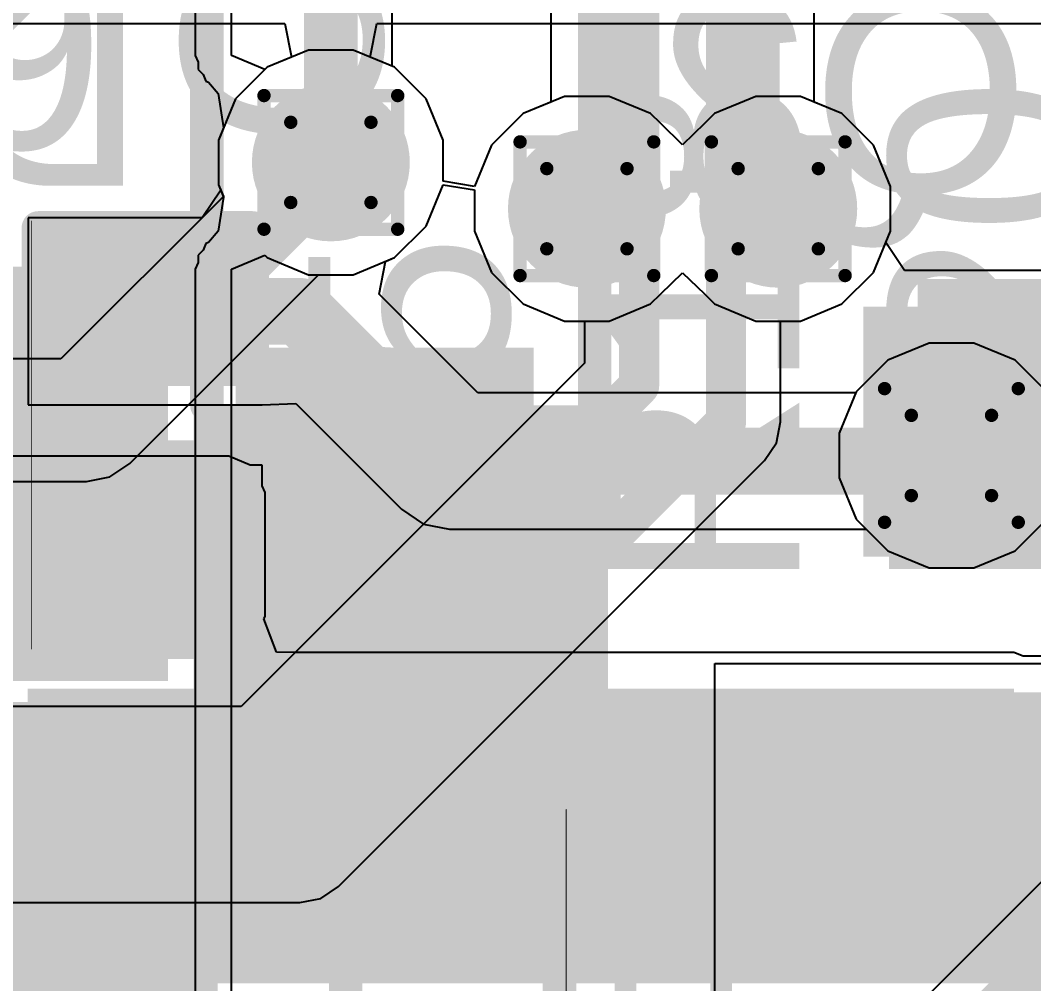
# Model space of a CAD drawing. Header units: inches. Extents: x -6 to 5433, y -4 to 5447.
# Drawn here: x 55.43 to 59.28, y 8.4 to 12.061 of the extents above; entities that cross this region are included whole.
import ezdxf

# ---------------------------------------------------------------- set-up
doc = ezdxf.new("R2010")
doc.units = ezdxf.units.IN
for name, color, linetype in [('Bottom Layer', 5, 'Continuous'), ('Bottom Overlay', 54, 'Continuous'), ('Bottom Paste', 16, 'Continuous'), ('Bottom Solder', 6, 'Continuous'), ('Drill Drawing', 1, 'Continuous'), ('Ground', 16, 'Continuous'), ('Power', 76, 'Continuous'), ('Top Layer', 1, 'Continuous'), ('Top Overlay', 2, 'Continuous'), ('Top Paste', 8, 'Continuous'), ('Top Solder', 216, 'Continuous'), ('Via Holes', 16, 'Continuous')]:
    doc.layers.add(name, color=color, linetype=linetype)
doc.styles.add('Arial', font='', dxfattribs={"height": 0.2})
doc.styles.get('Arial').set_extended_font_data('Arial')

# ---------------------------------------------------------------- blocks, each defined once
blk = doc.blocks.new('SOT_23_6_THIN_49')
at = {"layer": 'Top Layer'}
blk.add_hatch(color=1, dxfattribs=at).paths.add_polyline_path([(0.74, -0.64), (1.86, -0.64), (1.86, -1.26), (0.74, -1.26)])
at = {"layer": 'Top Paste'}
blk.add_hatch(color=8, dxfattribs=at).paths.add_polyline_path([(0.74, -0.64), (1.86, -0.64), (1.86, -1.26), (0.74, -1.26)])
at = {"layer": 'Top Solder'}
blk.add_hatch(color=216, dxfattribs=at).paths.add_polyline_path([(0.6384, -0.5384), (1.9616, -0.5384), (1.9616, -1.3616), (0.6384, -1.3616)])
blk = doc.blocks.new('R___0402_102')
at = {"layer": 'Top Layer'}
for points in [[(-0.6985, -0.3175), (-0.6985, 0.3175), (-0.2413, 0.3175), (-0.2413, -0.3175)], [(0.2413, -0.3175), (0.2413, 0.3175), (0.6985, 0.3175), (0.6985, -0.3175)]]:
    blk.add_hatch(color=1, dxfattribs=at).paths.add_polyline_path(points)
at = {"layer": 'Top Paste'}
for points in [[(-0.6985, -0.3175), (-0.6985, 0.3175), (-0.2413, 0.3175), (-0.2413, -0.3175)], [(0.2413, -0.3175), (0.2413, 0.3175), (0.6985, 0.3175), (0.6985, -0.3175)]]:
    blk.add_hatch(color=8, dxfattribs=at).paths.add_polyline_path(points)
at = {"layer": 'Top Solder'}
for points in [[(-0.7535, -0.3725), (-0.7535, 0.3725), (-0.1863, 0.3725), (-0.1863, -0.3725)], [(0.1863, -0.3725), (0.1863, 0.3725), (0.7535, 0.3725), (0.7535, -0.3725)]]:
    blk.add_hatch(color=216, dxfattribs=at).paths.add_polyline_path(points)
at = {"layer": 'Top Overlay'}
for points in [[(-0.7874, 0.4064, 0.127, 0.127, 0), (-0.7874, -0.4064, 0.127, 0.127, 0)], [(-0.7874, 0.4064, 0.127, 0.127, 0), (0.7874, 0.4064, 0.127, 0.127, 0)], [(0.7874, 0.4064, 0.127, 0.127, 0), (0.7874, -0.4064, 0.127, 0.127, 0)], [(-0.7874, -0.4064, 0.127, 0.127, 0), (0.7874, -0.4064, 0.127, 0.127, 0)], [(-0.8128, -0.4318, 0.00323, 0.00323, 0), (0.8128, -0.4318, 0.00323, 0.00323, 0)]]:
    blk.add_lwpolyline(points, format="xyseb", dxfattribs=at)
for points in [[(-0.8191, 0.4064, 0.0635, 0.0635, 1), (-0.7556, 0.4064, 0.0635, 0.0635, 1)], [(-0.8191, 0.4064, 0.0635, 0.0635, 1), (-0.7556, 0.4064, 0.0635, 0.0635, 1)], [(0.7556, 0.4064, 0.0635, 0.0635, 1), (0.8191, 0.4064, 0.0635, 0.0635, 1)], [(0.7556, 0.4064, 0.0635, 0.0635, 1), (0.8191, 0.4064, 0.0635, 0.0635, 1)], [(-0.8191, -0.4064, 0.0635, 0.0635, 1), (-0.7556, -0.4064, 0.0635, 0.0635, 1)], [(-0.8191, -0.4064, 0.0635, 0.0635, 1), (-0.7556, -0.4064, 0.0635, 0.0635, 1)], [(0.7556, -0.4064, 0.0635, 0.0635, 1), (0.8191, -0.4064, 0.0635, 0.0635, 1)], [(0.7556, -0.4064, 0.0635, 0.0635, 1), (0.8191, -0.4064, 0.0635, 0.0635, 1)], [(-0.8136, -0.4318, 0.00161, 0.00161, 1), (-0.812, -0.4318, 0.00161, 0.00161, 1)], [(0.812, -0.4318, 0.00161, 0.00161, 1), (0.8136, -0.4318, 0.00161, 0.00161, 1)]]:
    blk.add_lwpolyline(points, format="xyseb", close=True, dxfattribs=at)
blk = doc.blocks.new('R___0402_103')
at = {"layer": 'Top Layer'}
for points in [[(-0.6985, -0.3175), (-0.6985, 0.3175), (-0.2413, 0.3175), (-0.2413, -0.3175)], [(0.2413, -0.3175), (0.2413, 0.3175), (0.6985, 0.3175), (0.6985, -0.3175)]]:
    blk.add_hatch(color=1, dxfattribs=at).paths.add_polyline_path(points)
at = {"layer": 'Top Paste'}
for points in [[(-0.6985, -0.3175), (-0.6985, 0.3175), (-0.2413, 0.3175), (-0.2413, -0.3175)], [(0.2413, -0.3175), (0.2413, 0.3175), (0.6985, 0.3175), (0.6985, -0.3175)]]:
    blk.add_hatch(color=8, dxfattribs=at).paths.add_polyline_path(points)
at = {"layer": 'Top Solder'}
for points in [[(-0.7535, -0.3725), (-0.7535, 0.3725), (-0.1863, 0.3725), (-0.1863, -0.3725)], [(0.1863, -0.3725), (0.1863, 0.3725), (0.7535, 0.3725), (0.7535, -0.3725)]]:
    blk.add_hatch(color=216, dxfattribs=at).paths.add_polyline_path(points)
at = {"layer": 'Top Overlay'}
for points in [[(0.7874, 0.4064, 0.127, 0.127, 0), (-0.7874, 0.4064, 0.127, 0.127, 0)], [(-0.7874, -0.4064, 0.127, 0.127, 0), (-0.7874, 0.4064, 0.127, 0.127, 0)], [(0.7874, -0.4064, 0.127, 0.127, 0), (0.7874, 0.4064, 0.127, 0.127, 0)], [(0.7874, -0.4064, 0.127, 0.127, 0), (-0.7874, -0.4064, 0.127, 0.127, 0)], [(0.8128, -0.4318, 0.00323, 0.00323, 0), (-0.8128, -0.4318, 0.00323, 0.00323, 0)]]:
    blk.add_lwpolyline(points, format="xyseb", dxfattribs=at)
for points in [[(-0.8191, 0.4064, 0.0635, 0.0635, 1), (-0.7556, 0.4064, 0.0635, 0.0635, 1)], [(-0.8191, 0.4064, 0.0635, 0.0635, 1), (-0.7556, 0.4064, 0.0635, 0.0635, 1)], [(0.7556, 0.4064, 0.0635, 0.0635, 1), (0.8191, 0.4064, 0.0635, 0.0635, 1)], [(0.7556, 0.4064, 0.0635, 0.0635, 1), (0.8191, 0.4064, 0.0635, 0.0635, 1)], [(-0.8191, -0.4064, 0.0635, 0.0635, 1), (-0.7556, -0.4064, 0.0635, 0.0635, 1)], [(-0.8191, -0.4064, 0.0635, 0.0635, 1), (-0.7556, -0.4064, 0.0635, 0.0635, 1)], [(0.7556, -0.4064, 0.0635, 0.0635, 1), (0.8191, -0.4064, 0.0635, 0.0635, 1)], [(0.7556, -0.4064, 0.0635, 0.0635, 1), (0.8191, -0.4064, 0.0635, 0.0635, 1)], [(-0.8136, -0.4318, 0.00161, 0.00161, 1), (-0.812, -0.4318, 0.00161, 0.00161, 1)], [(0.812, -0.4318, 0.00161, 0.00161, 1), (0.8136, -0.4318, 0.00161, 0.00161, 1)]]:
    blk.add_lwpolyline(points, format="xyseb", close=True, dxfattribs=at)
blk = doc.blocks.new('SOT_23_B_110')
at = {"layer": 'Bottom Layer'}
for points in [[(-1.36, 1.46), (-0.54, 1.46), (-0.54, 0.54), (-1.36, 0.54)], [(0.54, 1.46), (1.36, 1.46), (1.36, 0.54), (0.54, 0.54)], [(-0.41, -0.54), (0.41, -0.54), (0.41, -1.46), (-0.41, -1.46)]]:
    blk.add_hatch(color=5, dxfattribs=at).paths.add_polyline_path(points)
at = {"layer": 'Bottom Paste'}
for points in [[(-1.36, 1.46), (-0.54, 1.46), (-0.54, 0.54), (-1.36, 0.54)], [(0.54, 1.46), (1.36, 1.46), (1.36, 0.54), (0.54, 0.54)], [(-0.41, -0.54), (0.41, -0.54), (0.41, -1.46), (-0.41, -1.46)]]:
    blk.add_hatch(color=16, dxfattribs=at).paths.add_polyline_path(points)
at = {"layer": 'Bottom Solder'}
for points in [[(-1.4616, 1.5616), (-0.4384, 1.5616), (-0.4384, 0.4384), (-1.4616, 0.4384)], [(0.4384, 1.5616), (1.4616, 1.5616), (1.4616, 0.4384), (0.4384, 0.4384)], [(-0.5116, -0.4384), (0.5116, -0.4384), (0.5116, -1.5616), (-0.5116, -1.5616)]]:
    blk.add_hatch(color=6, dxfattribs=at).paths.add_polyline_path(points)
at = {"layer": 'Bottom Overlay'}
for points in [[(-1.6764, 1.2954, 0.127, 0.127, 0), (-1.6764, 1.0414, 0.127, 0.127, 0)], [(-1.6764, 1.2954, 0.127, 0.127, 0), (-1.5494, 1.1684, 0.127, 0.127, 0)], [(-1.5494, 1.1684, 0.127, 0.127, 0), (-1.6764, 1.0414, 0.127, 0.127, 0)], [(-0.3302, 0.7874, 0.127, 0.127, 0), (0.3302, 0.7874, 0.127, 0.127, 0)], [(-1.5494, 0.5842, 0.127, 0.127, 0), (-1.5494, -0.8128, 0.127, 0.127, 0)], [(1.5494, 0.5842, 0.127, 0.127, 0), (1.5494, -0.8128, 0.127, 0.127, 0)], [(-1.5494, -0.8128, 0.127, 0.127, 0), (-0.5588, -0.8128, 0.127, 0.127, 0)], [(0.5588, -0.8128, 0.127, 0.127, 0), (1.5494, -0.8128, 0.127, 0.127, 0)]]:
    blk.add_lwpolyline(points, format="xyseb", dxfattribs=at)
for points in [[(-1.7082, 1.2954, 0.0635, 0.0635, 1), (-1.6446, 1.2954, 0.0635, 0.0635, 1)], [(-1.7082, 1.2954, 0.0635, 0.0635, 1), (-1.6446, 1.2954, 0.0635, 0.0635, 1)], [(-1.5812, 1.1684, 0.0635, 0.0635, 1), (-1.5176, 1.1684, 0.0635, 0.0635, 1)], [(-1.5812, 1.1684, 0.0635, 0.0635, 1), (-1.5176, 1.1684, 0.0635, 0.0635, 1)], [(-1.7082, 1.0414, 0.0635, 0.0635, 1), (-1.6446, 1.0414, 0.0635, 0.0635, 1)], [(-1.7082, 1.0414, 0.0635, 0.0635, 1), (-1.6446, 1.0414, 0.0635, 0.0635, 1)], [(-0.3619, 0.7874, 0.0635, 0.0635, 1), (-0.2984, 0.7874, 0.0635, 0.0635, 1)], [(0.2984, 0.7874, 0.0635, 0.0635, 1), (0.3619, 0.7874, 0.0635, 0.0635, 1)], [(-1.5812, 0.5842, 0.0635, 0.0635, 1), (-1.5176, 0.5842, 0.0635, 0.0635, 1)], [(1.5176, 0.5842, 0.0635, 0.0635, 1), (1.5812, 0.5842, 0.0635, 0.0635, 1)], [(-1.5812, -0.8128, 0.0635, 0.0635, 1), (-1.5176, -0.8128, 0.0635, 0.0635, 1)], [(-1.5812, -0.8128, 0.0635, 0.0635, 1), (-1.5176, -0.8128, 0.0635, 0.0635, 1)], [(-0.5905, -0.8128, 0.0635, 0.0635, 1), (-0.5271, -0.8128, 0.0635, 0.0635, 1)], [(0.5271, -0.8128, 0.0635, 0.0635, 1), (0.5905, -0.8128, 0.0635, 0.0635, 1)], [(1.5176, -0.8128, 0.0635, 0.0635, 1), (1.5812, -0.8128, 0.0635, 0.0635, 1)], [(1.5176, -0.8128, 0.0635, 0.0635, 1), (1.5812, -0.8128, 0.0635, 0.0635, 1)]]:
    blk.add_lwpolyline(points, format="xyseb", close=True, dxfattribs=at)
blk = doc.blocks.new('SOT_23_B_111')
at = {"layer": 'Bottom Layer'}
for points in [[(-1.36, 1.46), (-0.54, 1.46), (-0.54, 0.54), (-1.36, 0.54)], [(0.54, 1.46), (1.36, 1.46), (1.36, 0.54), (0.54, 0.54)], [(-0.41, -0.54), (0.41, -0.54), (0.41, -1.46), (-0.41, -1.46)]]:
    blk.add_hatch(color=5, dxfattribs=at).paths.add_polyline_path(points)
at = {"layer": 'Bottom Paste'}
for points in [[(-1.36, 1.46), (-0.54, 1.46), (-0.54, 0.54), (-1.36, 0.54)], [(0.54, 1.46), (1.36, 1.46), (1.36, 0.54), (0.54, 0.54)], [(-0.41, -0.54), (0.41, -0.54), (0.41, -1.46), (-0.41, -1.46)]]:
    blk.add_hatch(color=16, dxfattribs=at).paths.add_polyline_path(points)
at = {"layer": 'Bottom Solder'}
for points in [[(-1.4616, 1.5616), (-0.4384, 1.5616), (-0.4384, 0.4384), (-1.4616, 0.4384)], [(0.4384, 1.5616), (1.4616, 1.5616), (1.4616, 0.4384), (0.4384, 0.4384)], [(-0.5116, -0.4384), (0.5116, -0.4384), (0.5116, -1.5616), (-0.5116, -1.5616)]]:
    blk.add_hatch(color=6, dxfattribs=at).paths.add_polyline_path(points)
at = {"layer": 'Bottom Overlay'}
for points in [[(-1.5494, 1.1684, 0.127, 0.127, 0), (-1.6764, 1.2954, 0.127, 0.127, 0)], [(-1.6764, 1.0414, 0.127, 0.127, 0), (-1.6764, 1.2954, 0.127, 0.127, 0)], [(-1.6764, 1.0414, 0.127, 0.127, 0), (-1.5494, 1.1684, 0.127, 0.127, 0)], [(0.3302, 0.7874, 0.127, 0.127, 0), (-0.3302, 0.7874, 0.127, 0.127, 0)], [(-1.5494, -0.8128, 0.127, 0.127, 0), (-1.5494, 0.5842, 0.127, 0.127, 0)], [(1.5494, -0.8128, 0.127, 0.127, 0), (1.5494, 0.5842, 0.127, 0.127, 0)], [(-0.5588, -0.8128, 0.127, 0.127, 0), (-1.5494, -0.8128, 0.127, 0.127, 0)], [(1.5494, -0.8128, 0.127, 0.127, 0), (0.5588, -0.8128, 0.127, 0.127, 0)]]:
    blk.add_lwpolyline(points, format="xyseb", dxfattribs=at)
for points in [[(-1.7082, 1.2954, 0.0635, 0.0635, 1), (-1.6446, 1.2954, 0.0635, 0.0635, 1)], [(-1.7082, 1.2954, 0.0635, 0.0635, 1), (-1.6446, 1.2954, 0.0635, 0.0635, 1)], [(-1.5812, 1.1684, 0.0635, 0.0635, 1), (-1.5176, 1.1684, 0.0635, 0.0635, 1)], [(-1.5812, 1.1684, 0.0635, 0.0635, 1), (-1.5176, 1.1684, 0.0635, 0.0635, 1)], [(-1.7082, 1.0414, 0.0635, 0.0635, 1), (-1.6446, 1.0414, 0.0635, 0.0635, 1)], [(-1.7082, 1.0414, 0.0635, 0.0635, 1), (-1.6446, 1.0414, 0.0635, 0.0635, 1)], [(-0.3619, 0.7874, 0.0635, 0.0635, 1), (-0.2984, 0.7874, 0.0635, 0.0635, 1)], [(0.2984, 0.7874, 0.0635, 0.0635, 1), (0.3619, 0.7874, 0.0635, 0.0635, 1)], [(-1.5812, 0.5842, 0.0635, 0.0635, 1), (-1.5176, 0.5842, 0.0635, 0.0635, 1)], [(1.5176, 0.5842, 0.0635, 0.0635, 1), (1.5812, 0.5842, 0.0635, 0.0635, 1)], [(-1.5812, -0.8128, 0.0635, 0.0635, 1), (-1.5176, -0.8128, 0.0635, 0.0635, 1)], [(-1.5812, -0.8128, 0.0635, 0.0635, 1), (-1.5176, -0.8128, 0.0635, 0.0635, 1)], [(-0.5905, -0.8128, 0.0635, 0.0635, 1), (-0.5271, -0.8128, 0.0635, 0.0635, 1)], [(0.5271, -0.8128, 0.0635, 0.0635, 1), (0.5905, -0.8128, 0.0635, 0.0635, 1)], [(1.5176, -0.8128, 0.0635, 0.0635, 1), (1.5812, -0.8128, 0.0635, 0.0635, 1)], [(1.5176, -0.8128, 0.0635, 0.0635, 1), (1.5812, -0.8128, 0.0635, 0.0635, 1)]]:
    blk.add_lwpolyline(points, format="xyseb", close=True, dxfattribs=at)
blk = doc.blocks.new('SOD_323_B_163')
at = {"layer": 'Bottom Layer'}
for points in [[(-0.75, -0.45), (-1.55, -0.45), (-1.55, 0.45), (-0.75, 0.45)], [(1.55, -0.45), (0.75, -0.45), (0.75, 0.45), (1.55, 0.45)]]:
    blk.add_hatch(color=5, dxfattribs=at).paths.add_polyline_path(points)
at = {"layer": 'Bottom Overlay'}
for points in [[(-2.0068, 0.4838), (-0.9146, 0.4838), (-0.9146, 0.7886), (-2.0068, 0.7886)], [(-2.0068, -0.5068), (-1.575, -0.5068), (-1.575, 0.5092), (-2.0068, 0.5092)], [(-2.0068, -0.7862), (-0.9146, -0.7862), (-0.9146, -0.4814), (-2.0068, -0.4814)]]:
    blk.add_hatch(color=54, dxfattribs=at).paths.add_polyline_path(points)
at = {"layer": 'Bottom Paste'}
for points in [[(-0.75, -0.45), (-1.55, -0.45), (-1.55, 0.45), (-0.75, 0.45)], [(1.55, -0.45), (0.75, -0.45), (0.75, 0.45), (1.55, 0.45)]]:
    blk.add_hatch(color=16, dxfattribs=at).paths.add_polyline_path(points)
at = {"layer": 'Bottom Solder'}
for points in [[(-0.695, -0.505), (-1.605, -0.505), (-1.605, 0.505), (-0.695, 0.505)], [(1.605, -0.505), (0.695, -0.505), (0.695, 0.505), (1.605, 0.505)]]:
    blk.add_hatch(color=6, dxfattribs=at).paths.add_polyline_path(points)
at = {"layer": 'Bottom Overlay'}
for points in [[(0.9398, 0.7366, 0.127, 0.127, 0), (-0.9144, 0.7366, 0.127, 0.127, 0)], [(0.9398, 0.7366, 0.127, 0.127, 0), (0.9398, 0.5588, 0.127, 0.127, 0)], [(0.9398, -0.5588, 0.127, 0.127, 0), (0.9398, -0.7366, 0.127, 0.127, 0)], [(0.9398, -0.7366, 0.127, 0.127, 0), (-0.9144, -0.7366, 0.127, 0.127, 0)]]:
    blk.add_lwpolyline(points, format="xyseb", dxfattribs=at)
for points in [[(-0.9461, 0.7366, 0.0635, 0.0635, 1), (-0.8827, 0.7366, 0.0635, 0.0635, 1)], [(0.908, 0.7366, 0.0635, 0.0635, 1), (0.9715, 0.7366, 0.0635, 0.0635, 1)], [(0.908, 0.7366, 0.0635, 0.0635, 1), (0.9715, 0.7366, 0.0635, 0.0635, 1)], [(0.908, 0.5588, 0.0635, 0.0635, 1), (0.9715, 0.5588, 0.0635, 0.0635, 1)], [(0.908, -0.5588, 0.0635, 0.0635, 1), (0.9715, -0.5588, 0.0635, 0.0635, 1)], [(-0.9461, -0.7366, 0.0635, 0.0635, 1), (-0.8827, -0.7366, 0.0635, 0.0635, 1)], [(0.908, -0.7366, 0.0635, 0.0635, 1), (0.9715, -0.7366, 0.0635, 0.0635, 1)], [(0.908, -0.7366, 0.0635, 0.0635, 1), (0.9715, -0.7366, 0.0635, 0.0635, 1)]]:
    blk.add_lwpolyline(points, format="xyseb", close=True, dxfattribs=at)
blk = doc.blocks.new('SOD_323_B_165')
at = {"layer": 'Bottom Layer'}
for points in [[(-0.75, -0.45), (-1.55, -0.45), (-1.55, 0.45), (-0.75, 0.45)], [(1.55, -0.45), (0.75, -0.45), (0.75, 0.45), (1.55, 0.45)]]:
    blk.add_hatch(color=5, dxfattribs=at).paths.add_polyline_path(points)
at = {"layer": 'Bottom Overlay'}
for points in [[(-2.0064, 0.4826), (-0.9142, 0.4826), (-0.9142, 0.7874), (-2.0064, 0.7874)], [(-2.0064, -0.508), (-1.5746, -0.508), (-1.5746, 0.508), (-2.0064, 0.508)], [(-2.0064, -0.7874), (-0.9142, -0.7874), (-0.9142, -0.4826), (-2.0064, -0.4826)]]:
    blk.add_hatch(color=54, dxfattribs=at).paths.add_polyline_path(points)
at = {"layer": 'Bottom Paste'}
for points in [[(-0.75, -0.45), (-1.55, -0.45), (-1.55, 0.45), (-0.75, 0.45)], [(1.55, -0.45), (0.75, -0.45), (0.75, 0.45), (1.55, 0.45)]]:
    blk.add_hatch(color=16, dxfattribs=at).paths.add_polyline_path(points)
at = {"layer": 'Bottom Solder'}
for points in [[(-0.695, -0.505), (-1.605, -0.505), (-1.605, 0.505), (-0.695, 0.505)], [(1.605, -0.505), (0.695, -0.505), (0.695, 0.505), (1.605, 0.505)]]:
    blk.add_hatch(color=6, dxfattribs=at).paths.add_polyline_path(points)
at = {"layer": 'Bottom Overlay'}
for points in [[(-0.9144, 0.7366, 0.127, 0.127, 0), (0.9398, 0.7366, 0.127, 0.127, 0)], [(0.9398, 0.7366, 0.127, 0.127, 0), (0.9398, 0.5588, 0.127, 0.127, 0)], [(0.9398, -0.5588, 0.127, 0.127, 0), (0.9398, -0.7366, 0.127, 0.127, 0)], [(-0.9144, -0.7366, 0.127, 0.127, 0), (0.9398, -0.7366, 0.127, 0.127, 0)]]:
    blk.add_lwpolyline(points, format="xyseb", dxfattribs=at)
for points in [[(-0.9461, 0.7366, 0.0635, 0.0635, 1), (-0.8827, 0.7366, 0.0635, 0.0635, 1)], [(0.908, 0.7366, 0.0635, 0.0635, 1), (0.9715, 0.7366, 0.0635, 0.0635, 1)], [(0.908, 0.7366, 0.0635, 0.0635, 1), (0.9715, 0.7366, 0.0635, 0.0635, 1)], [(0.908, 0.5588, 0.0635, 0.0635, 1), (0.9715, 0.5588, 0.0635, 0.0635, 1)], [(0.908, -0.5588, 0.0635, 0.0635, 1), (0.9715, -0.5588, 0.0635, 0.0635, 1)], [(-0.9461, -0.7366, 0.0635, 0.0635, 1), (-0.8827, -0.7366, 0.0635, 0.0635, 1)], [(0.908, -0.7366, 0.0635, 0.0635, 1), (0.9715, -0.7366, 0.0635, 0.0635, 1)], [(0.908, -0.7366, 0.0635, 0.0635, 1), (0.9715, -0.7366, 0.0635, 0.0635, 1)]]:
    blk.add_lwpolyline(points, format="xyseb", close=True, dxfattribs=at)

msp = doc.modelspace()

# ---------------------------------------------------------------- hatches: boundary and pattern name
at = {"layer": 'Bottom Layer'}
h = msp.add_hatch(color=5, dxfattribs=at)
edge = h.paths.add_edge_path()
edge.add_arc((56.6097, 11.5206), 0.3, 0, 360)
h = msp.add_hatch(color=5, dxfattribs=at)
edge = h.paths.add_edge_path()
edge.add_arc((57.5826, 11.3446), 0.3, 0, 360)
h = msp.add_hatch(color=5, dxfattribs=at)
edge = h.paths.add_edge_path()
edge.add_arc((58.3096, 11.3446), 0.3, 0, 360)
msp.add_hatch(color=5, dxfattribs=at).paths.add_polyline_path([(58.6334, 10.0228), (60.1176, 10.0228), (60.1176, 10.9728), (58.6334, 10.9728)])
h = msp.add_hatch(color=5, dxfattribs=at)
edge = h.paths.add_edge_path()
edge.add_arc((58.9675, 10.407), 0.3, 0, 360)
at = {"layer": 'Ground'}
h = msp.add_hatch(color=16, dxfattribs=at)
edge = h.paths.add_edge_path()
edge.add_arc((56.6097, 11.5206), 0.3, 0, 360)
h = msp.add_hatch(color=16, dxfattribs=at)
edge = h.paths.add_edge_path()
edge.add_arc((57.5826, 11.3446), 0.3, 0, 360)
h = msp.add_hatch(color=16, dxfattribs=at)
edge = h.paths.add_edge_path()
edge.add_arc((58.3096, 11.3446), 0.3, 0, 360)
h = msp.add_hatch(color=16, dxfattribs=at)
edge = h.paths.add_edge_path()
edge.add_arc((58.9675, 10.407), 0.3, 0, 360)
at = {"layer": 'Power'}
h = msp.add_hatch(color=76, dxfattribs=at)
edge = h.paths.add_edge_path()
edge.add_arc((56.6097, 11.5206), 0.3, 0, 360)
h = msp.add_hatch(color=76, dxfattribs=at)
edge = h.paths.add_edge_path()
edge.add_arc((57.5826, 11.3446), 0.3, 0, 360)
h = msp.add_hatch(color=76, dxfattribs=at)
edge = h.paths.add_edge_path()
edge.add_arc((58.3096, 11.3446), 0.3, 0, 360)
h = msp.add_hatch(color=76, dxfattribs=at)
edge = h.paths.add_edge_path()
edge.add_arc((58.9675, 10.407), 0.3, 0, 360)
at = {"layer": 'Top Layer'}
h = msp.add_hatch(color=1, dxfattribs=at)
edge = h.paths.add_edge_path()
edge.add_arc((56.6097, 11.5206), 0.3, 0, 360)
h = msp.add_hatch(color=1, dxfattribs=at)
edge = h.paths.add_edge_path()
edge.add_arc((57.5826, 11.3446), 0.3, 0, 360)
h = msp.add_hatch(color=1, dxfattribs=at)
edge = h.paths.add_edge_path()
edge.add_arc((58.3096, 11.3446), 0.3, 0, 360)
h = msp.add_hatch(color=1, dxfattribs=at)
edge = h.paths.add_edge_path()
edge.add_arc((58.9675, 10.407), 0.3, 0, 360)
for points in [[(54.6371, 10.2662), (54.6371, 9.7954), (56.2221, 9.7954), (56.2221, 10.2662)], [(59.2049, 9.5213), (55.4576, 9.5213), (55.4576, 8.4013), (59.2049, 8.4013)], [(60.3716, 9.5066), (58.0748, 9.5066), (58.0748, 8.4013), (60.3716, 8.4013)]]:
    msp.add_hatch(color=1, dxfattribs=at).paths.add_polyline_path(points)
at = {"layer": 'Via Holes'}
h = msp.add_hatch(color=7, dxfattribs=at)
edge = h.paths.add_edge_path()
edge.add_arc((56.6097, 11.5206), 0.15, 0, 360)
h = msp.add_hatch(color=7, dxfattribs=at)
edge = h.paths.add_edge_path()
edge.add_arc((57.5826, 11.3446), 0.15, 0, 360)
h = msp.add_hatch(color=7, dxfattribs=at)
edge = h.paths.add_edge_path()
edge.add_arc((58.3096, 11.3446), 0.15, 0, 360)
h = msp.add_hatch(color=7, dxfattribs=at)
edge = h.paths.add_edge_path()
edge.add_arc((58.9675, 10.407), 0.15, 0, 360)

# ---------------------------------------------------------------- linework, layer by layer
at = {"layer": 'Bottom Layer'}
for p, q in [((56.8428, 11.8862), (56.8428, 12.1351)), ((56.8516, 11.8826), (56.8428, 11.8862)), ((56.9717, 11.7625), (56.8516, 11.8826)), ((57.0367, 11.6055), (56.9717, 11.7625)), ((57.4977, 11.7716), (57.3407, 11.7066)), ((57.6675, 11.7716), (57.4977, 11.7716)), ((57.8245, 11.7066), (57.6675, 11.7716)), ((58.2247, 11.7716), (58.0677, 11.7066)), ((58.3945, 11.7716), (58.2247, 11.7716)), ((58.5515, 11.7066), (58.3945, 11.7716)), ((57.3407, 11.7066), (57.2206, 11.5864)), ((57.8631, 11.6679), (57.8245, 11.7066)), ((58.0677, 11.7066), (58.0291, 11.6679)), ((58.6716, 11.5864), (58.5515, 11.7066)), ((57.9461, 11.5879), (57.8631, 11.6679)), ((58.0291, 11.6679), (57.9461, 11.5879)), ((57.0367, 11.449), (57.0367, 11.6055)), ((57.2206, 11.5864), (57.1556, 11.4295)), ((58.7366, 11.4295), (58.6716, 11.5864)), ((57.1556, 11.4295), (57.0367, 11.449)), ((58.7366, 11.2596), (58.7366, 11.4295)), ((58.7185, 11.2159), (58.7366, 11.2596)), ((58.789, 11.1103), (58.7185, 11.2159)), ((60.1176, 11.1103), (58.789, 11.1103)), ((58.0688, 6.1499), (58.0688, 9.6164)), ((58.0688, 9.6164), (60.4012, 9.6164))]:
    msp.add_line(p, q, dxfattribs=at)
for points in [[(56.6097, 11.5206, 0.2032, 0.2032, 0), (56.6097, 12.3796, 0.2032, 0.2032, 0)], [(53.5738, 10.338, 0.2032, 0.2032, 0), (55.5266, 12.2908, 0.2032, 0.2032, 0)], [(56.8681, 10.338, 0.254, 0.254, 0), (56.9156, 10.3855, 0.254, 0.254, 0)], [(55.1345, 10.338, 0.254, 0.254, 0), (56.8681, 10.338, 0.254, 0.254, 0)]]:
    msp.add_lwpolyline(points, format="xyseb", dxfattribs=at)
for points in [[(56.5589, 11.5206, 0.1016, 0.1016, 1), (56.6605, 11.5206, 0.1016, 0.1016, 1)], [(56.8521, 10.3855, 0.127, 0.127, 1), (56.9791, 10.3855, 0.127, 0.127, 1)], [(56.8046, 10.338, 0.127, 0.127, 1), (56.9316, 10.338, 0.127, 0.127, 1)], [(56.8046, 10.338, 0.127, 0.127, 1), (56.9316, 10.338, 0.127, 0.127, 1)]]:
    msp.add_lwpolyline(points, format="xyseb", close=True, dxfattribs=at)
at = {"layer": 'Drill Drawing'}
for points in [[(56.3557, 11.7746, 0.0508, 0.0508, 0), (56.8637, 11.7746, 0.0508, 0.0508, 0)], [(56.3557, 11.2666, 0.0508, 0.0508, 0), (56.3557, 11.7746, 0.0508, 0.0508, 0)], [(56.8637, 11.2666, 0.0508, 0.0508, 0), (56.8637, 11.7746, 0.0508, 0.0508, 0)], [(56.4573, 11.673, 0.0508, 0.0508, 0), (56.7621, 11.673, 0.0508, 0.0508, 0)], [(56.4573, 11.3682, 0.0508, 0.0508, 0), (56.4573, 11.673, 0.0508, 0.0508, 0)], [(56.7621, 11.3682, 0.0508, 0.0508, 0), (56.7621, 11.673, 0.0508, 0.0508, 0)], [(57.3286, 11.5986, 0.0508, 0.0508, 0), (57.8366, 11.5986, 0.0508, 0.0508, 0)], [(57.3286, 11.0906, 0.0508, 0.0508, 0), (57.3286, 11.5986, 0.0508, 0.0508, 0)], [(57.8366, 11.0906, 0.0508, 0.0508, 0), (57.8366, 11.5986, 0.0508, 0.0508, 0)], [(58.0556, 11.5986, 0.0508, 0.0508, 0), (58.5636, 11.5986, 0.0508, 0.0508, 0)], [(58.0556, 11.0906, 0.0508, 0.0508, 0), (58.0556, 11.5986, 0.0508, 0.0508, 0)], [(58.5636, 11.0906, 0.0508, 0.0508, 0), (58.5636, 11.5986, 0.0508, 0.0508, 0)], [(57.4302, 11.497, 0.0508, 0.0508, 0), (57.735, 11.497, 0.0508, 0.0508, 0)], [(57.4302, 11.1922, 0.0508, 0.0508, 0), (57.4302, 11.497, 0.0508, 0.0508, 0)], [(57.735, 11.1922, 0.0508, 0.0508, 0), (57.735, 11.497, 0.0508, 0.0508, 0)], [(58.1572, 11.497, 0.0508, 0.0508, 0), (58.462, 11.497, 0.0508, 0.0508, 0)], [(58.1572, 11.1922, 0.0508, 0.0508, 0), (58.1572, 11.497, 0.0508, 0.0508, 0)], [(58.462, 11.1922, 0.0508, 0.0508, 0), (58.462, 11.497, 0.0508, 0.0508, 0)], [(56.4573, 11.3682, 0.0508, 0.0508, 0), (56.7621, 11.3682, 0.0508, 0.0508, 0)], [(56.3557, 11.2666, 0.0508, 0.0508, 0), (56.8637, 11.2666, 0.0508, 0.0508, 0)], [(57.4302, 11.1922, 0.0508, 0.0508, 0), (57.735, 11.1922, 0.0508, 0.0508, 0)], [(58.1572, 11.1922, 0.0508, 0.0508, 0), (58.462, 11.1922, 0.0508, 0.0508, 0)], [(57.3286, 11.0906, 0.0508, 0.0508, 0), (57.8366, 11.0906, 0.0508, 0.0508, 0)], [(58.0556, 11.0906, 0.0508, 0.0508, 0), (58.5636, 11.0906, 0.0508, 0.0508, 0)], [(58.7135, 10.661, 0.0508, 0.0508, 0), (59.2215, 10.661, 0.0508, 0.0508, 0)], [(58.7135, 10.153, 0.0508, 0.0508, 0), (58.7135, 10.661, 0.0508, 0.0508, 0)], [(59.2215, 10.153, 0.0508, 0.0508, 0), (59.2215, 10.661, 0.0508, 0.0508, 0)], [(58.8151, 10.5594, 0.0508, 0.0508, 0), (59.1199, 10.5594, 0.0508, 0.0508, 0)], [(58.8151, 10.2546, 0.0508, 0.0508, 0), (58.8151, 10.5594, 0.0508, 0.0508, 0)], [(59.1199, 10.2546, 0.0508, 0.0508, 0), (59.1199, 10.5594, 0.0508, 0.0508, 0)], [(58.8151, 10.2546, 0.0508, 0.0508, 0), (59.1199, 10.2546, 0.0508, 0.0508, 0)], [(58.7135, 10.153, 0.0508, 0.0508, 0), (59.2215, 10.153, 0.0508, 0.0508, 0)]]:
    msp.add_lwpolyline(points, format="xyseb", dxfattribs=at)
for points in [[(56.343, 11.7746, 0.0254, 0.0254, 1), (56.3684, 11.7746, 0.0254, 0.0254, 1)], [(56.343, 11.7746, 0.0254, 0.0254, 1), (56.3684, 11.7746, 0.0254, 0.0254, 1)], [(56.851, 11.7746, 0.0254, 0.0254, 1), (56.8764, 11.7746, 0.0254, 0.0254, 1)], [(56.851, 11.7746, 0.0254, 0.0254, 1), (56.8764, 11.7746, 0.0254, 0.0254, 1)], [(56.4446, 11.673, 0.0254, 0.0254, 1), (56.47, 11.673, 0.0254, 0.0254, 1)], [(56.4446, 11.673, 0.0254, 0.0254, 1), (56.47, 11.673, 0.0254, 0.0254, 1)], [(56.7494, 11.673, 0.0254, 0.0254, 1), (56.7748, 11.673, 0.0254, 0.0254, 1)], [(56.7494, 11.673, 0.0254, 0.0254, 1), (56.7748, 11.673, 0.0254, 0.0254, 1)], [(57.3159, 11.5986, 0.0254, 0.0254, 1), (57.3413, 11.5986, 0.0254, 0.0254, 1)], [(57.3159, 11.5986, 0.0254, 0.0254, 1), (57.3413, 11.5986, 0.0254, 0.0254, 1)], [(57.8239, 11.5986, 0.0254, 0.0254, 1), (57.8493, 11.5986, 0.0254, 0.0254, 1)], [(57.8239, 11.5986, 0.0254, 0.0254, 1), (57.8493, 11.5986, 0.0254, 0.0254, 1)], [(58.0429, 11.5986, 0.0254, 0.0254, 1), (58.0683, 11.5986, 0.0254, 0.0254, 1)], [(58.0429, 11.5986, 0.0254, 0.0254, 1), (58.0683, 11.5986, 0.0254, 0.0254, 1)], [(58.5509, 11.5986, 0.0254, 0.0254, 1), (58.5763, 11.5986, 0.0254, 0.0254, 1)], [(58.5509, 11.5986, 0.0254, 0.0254, 1), (58.5763, 11.5986, 0.0254, 0.0254, 1)], [(57.4175, 11.497, 0.0254, 0.0254, 1), (57.4429, 11.497, 0.0254, 0.0254, 1)], [(57.4175, 11.497, 0.0254, 0.0254, 1), (57.4429, 11.497, 0.0254, 0.0254, 1)], [(57.7223, 11.497, 0.0254, 0.0254, 1), (57.7477, 11.497, 0.0254, 0.0254, 1)], [(57.7223, 11.497, 0.0254, 0.0254, 1), (57.7477, 11.497, 0.0254, 0.0254, 1)], [(58.1445, 11.497, 0.0254, 0.0254, 1), (58.1699, 11.497, 0.0254, 0.0254, 1)], [(58.1445, 11.497, 0.0254, 0.0254, 1), (58.1699, 11.497, 0.0254, 0.0254, 1)], [(58.4493, 11.497, 0.0254, 0.0254, 1), (58.4747, 11.497, 0.0254, 0.0254, 1)], [(58.4493, 11.497, 0.0254, 0.0254, 1), (58.4747, 11.497, 0.0254, 0.0254, 1)], [(56.4446, 11.3682, 0.0254, 0.0254, 1), (56.47, 11.3682, 0.0254, 0.0254, 1)], [(56.4446, 11.3682, 0.0254, 0.0254, 1), (56.47, 11.3682, 0.0254, 0.0254, 1)], [(56.7494, 11.3682, 0.0254, 0.0254, 1), (56.7748, 11.3682, 0.0254, 0.0254, 1)], [(56.7494, 11.3682, 0.0254, 0.0254, 1), (56.7748, 11.3682, 0.0254, 0.0254, 1)], [(56.343, 11.2666, 0.0254, 0.0254, 1), (56.3684, 11.2666, 0.0254, 0.0254, 1)], [(56.343, 11.2666, 0.0254, 0.0254, 1), (56.3684, 11.2666, 0.0254, 0.0254, 1)], [(56.851, 11.2666, 0.0254, 0.0254, 1), (56.8764, 11.2666, 0.0254, 0.0254, 1)], [(56.851, 11.2666, 0.0254, 0.0254, 1), (56.8764, 11.2666, 0.0254, 0.0254, 1)], [(57.4175, 11.1922, 0.0254, 0.0254, 1), (57.4429, 11.1922, 0.0254, 0.0254, 1)], [(57.4175, 11.1922, 0.0254, 0.0254, 1), (57.4429, 11.1922, 0.0254, 0.0254, 1)], [(57.7223, 11.1922, 0.0254, 0.0254, 1), (57.7477, 11.1922, 0.0254, 0.0254, 1)], [(57.7223, 11.1922, 0.0254, 0.0254, 1), (57.7477, 11.1922, 0.0254, 0.0254, 1)], [(58.1445, 11.1922, 0.0254, 0.0254, 1), (58.1699, 11.1922, 0.0254, 0.0254, 1)], [(58.1445, 11.1922, 0.0254, 0.0254, 1), (58.1699, 11.1922, 0.0254, 0.0254, 1)], [(58.4493, 11.1922, 0.0254, 0.0254, 1), (58.4747, 11.1922, 0.0254, 0.0254, 1)], [(58.4493, 11.1922, 0.0254, 0.0254, 1), (58.4747, 11.1922, 0.0254, 0.0254, 1)], [(57.3159, 11.0906, 0.0254, 0.0254, 1), (57.3413, 11.0906, 0.0254, 0.0254, 1)], [(57.3159, 11.0906, 0.0254, 0.0254, 1), (57.3413, 11.0906, 0.0254, 0.0254, 1)], [(57.8239, 11.0906, 0.0254, 0.0254, 1), (57.8493, 11.0906, 0.0254, 0.0254, 1)], [(57.8239, 11.0906, 0.0254, 0.0254, 1), (57.8493, 11.0906, 0.0254, 0.0254, 1)], [(58.0429, 11.0906, 0.0254, 0.0254, 1), (58.0683, 11.0906, 0.0254, 0.0254, 1)], [(58.0429, 11.0906, 0.0254, 0.0254, 1), (58.0683, 11.0906, 0.0254, 0.0254, 1)], [(58.5509, 11.0906, 0.0254, 0.0254, 1), (58.5763, 11.0906, 0.0254, 0.0254, 1)], [(58.5509, 11.0906, 0.0254, 0.0254, 1), (58.5763, 11.0906, 0.0254, 0.0254, 1)], [(58.7008, 10.661, 0.0254, 0.0254, 1), (58.7262, 10.661, 0.0254, 0.0254, 1)], [(58.7008, 10.661, 0.0254, 0.0254, 1), (58.7262, 10.661, 0.0254, 0.0254, 1)], [(59.2088, 10.661, 0.0254, 0.0254, 1), (59.2342, 10.661, 0.0254, 0.0254, 1)], [(59.2088, 10.661, 0.0254, 0.0254, 1), (59.2342, 10.661, 0.0254, 0.0254, 1)], [(58.8024, 10.5594, 0.0254, 0.0254, 1), (58.8278, 10.5594, 0.0254, 0.0254, 1)], [(58.8024, 10.5594, 0.0254, 0.0254, 1), (58.8278, 10.5594, 0.0254, 0.0254, 1)], [(59.1072, 10.5594, 0.0254, 0.0254, 1), (59.1326, 10.5594, 0.0254, 0.0254, 1)], [(59.1072, 10.5594, 0.0254, 0.0254, 1), (59.1326, 10.5594, 0.0254, 0.0254, 1)], [(58.8024, 10.2546, 0.0254, 0.0254, 1), (58.8278, 10.2546, 0.0254, 0.0254, 1)], [(58.8024, 10.2546, 0.0254, 0.0254, 1), (58.8278, 10.2546, 0.0254, 0.0254, 1)], [(59.1072, 10.2546, 0.0254, 0.0254, 1), (59.1326, 10.2546, 0.0254, 0.0254, 1)], [(59.1072, 10.2546, 0.0254, 0.0254, 1), (59.1326, 10.2546, 0.0254, 0.0254, 1)], [(58.7008, 10.153, 0.0254, 0.0254, 1), (58.7262, 10.153, 0.0254, 0.0254, 1)], [(58.7008, 10.153, 0.0254, 0.0254, 1), (58.7262, 10.153, 0.0254, 0.0254, 1)], [(59.2088, 10.153, 0.0254, 0.0254, 1), (59.2342, 10.153, 0.0254, 0.0254, 1)], [(59.2088, 10.153, 0.0254, 0.0254, 1), (59.2342, 10.153, 0.0254, 0.0254, 1)]]:
    msp.add_lwpolyline(points, format="xyseb", close=True, dxfattribs=at)
at = {"layer": 'Ground'}
for p, q in [((54.8129, 12.0478), (56.4347, 12.0478)), ((56.4347, 12.0478), (56.46, 11.9208)), ((56.7594, 11.9208), (56.7846, 12.0478)), ((56.7846, 12.0478), (62.4043, 12.0478)), ((56.46, 11.9208), (56.3678, 11.8826)), ((56.8516, 11.8826), (56.7594, 11.9208)), ((62.4529, 11.9305), (57.968, 7.4455)), ((56.3678, 11.8826), (56.2477, 11.7625)), ((56.9717, 11.7625), (56.8516, 11.8826)), ((56.2477, 11.7625), (56.1827, 11.6055)), ((57.0367, 11.6055), (56.9717, 11.7625)), ((57.4977, 11.7716), (57.3407, 11.7066)), ((57.6675, 11.7716), (57.4977, 11.7716)), ((57.8245, 11.7066), (57.6675, 11.7716)), ((58.2247, 11.7716), (58.0677, 11.7066)), ((58.3945, 11.7716), (58.2247, 11.7716)), ((58.5515, 11.7066), (58.3945, 11.7716)), ((57.3407, 11.7066), (57.2206, 11.5864)), ((57.8631, 11.6679), (57.8245, 11.7066)), ((58.0677, 11.7066), (58.0291, 11.6679)), ((58.6716, 11.5864), (58.5515, 11.7066)), ((57.9461, 11.5879), (57.8631, 11.6679)), ((58.0291, 11.6679), (57.9461, 11.5879)), ((56.1827, 11.6055), (56.1827, 11.4357)), ((57.0367, 11.4491), (57.0367, 11.6055)), ((57.2206, 11.5864), (57.1556, 11.4295)), ((58.7366, 11.4295), (58.6716, 11.5864)), ((57.1556, 11.4295), (57.0367, 11.4491)), ((56.1827, 11.4357), (56.2012, 11.3909)), ((56.9717, 11.2787), (57.0367, 11.4357)), ((57.0367, 11.4357), (57.1556, 11.4161)), ((57.1556, 11.4161), (57.1556, 11.2596)), ((58.7366, 11.2596), (58.7366, 11.4295)), ((56.2012, 11.3909), (55.5843, 10.7741)), ((56.8516, 11.1586), (56.9717, 11.2787)), ((57.1556, 11.2596), (57.2206, 11.1027)), ((58.6716, 11.1027), (58.7366, 11.2596)), ((56.6946, 11.0936), (56.8516, 11.1586)), ((55.8457, 10.3762), (56.5631, 11.0936)), ((56.5631, 11.0936), (56.6946, 11.0936)), ((57.2206, 11.1027), (57.3407, 10.9826)), ((58.5515, 10.9826), (58.6716, 11.1027)), ((57.3407, 10.9826), (57.4977, 10.9176)), ((58.3945, 10.9176), (58.5515, 10.9826)), ((57.4977, 10.9176), (57.5738, 10.9176)), ((57.5738, 10.9176), (57.5738, 10.7573)), ((58.3184, 10.5347), (58.3184, 10.9176)), ((58.3184, 10.9176), (58.3945, 10.9176)), ((58.8825, 10.834), (58.7256, 10.7689)), ((59.0524, 10.834), (58.8825, 10.834)), ((59.2093, 10.7689), (59.0524, 10.834)), ((55.5843, 10.7741), (36.3264, 10.7741)), ((57.5738, 10.7573), (56.2693, 9.4528)), ((58.7256, 10.7689), (58.6055, 10.6488)), ((59.3295, 10.6488), (59.2093, 10.7689)), ((58.6055, 10.6488), (58.5405, 10.4919)), ((58.3026, 10.4554), (58.3184, 10.5347)), ((58.5405, 10.4919), (58.5405, 10.322)), ((58.2577, 10.3882), (58.3026, 10.4554)), ((55.7701, 10.3257), (55.8457, 10.3762)), ((56.6384, 8.7689), (58.2577, 10.3882)), ((58.2577, 10.3882), (58.2577, 10.3882)), ((55.6809, 10.3079), (55.7701, 10.3257)), ((58.5405, 10.322), (58.6055, 10.1651)), ((36.2298, 10.3079), (55.6809, 10.3079)), ((58.6055, 10.1651), (58.7256, 10.045)), ((59.2093, 10.045), (59.3295, 10.1651)), ((58.7256, 10.045), (58.8825, 9.98)), ((59.0524, 9.98), (59.2093, 10.045)), ((58.8825, 9.98), (59.0524, 9.98)), ((56.2693, 9.4528), (48.2486, 9.4528)), ((56.5711, 8.724), (56.6384, 8.7689)), ((48.2486, 8.7082), (56.4919, 8.7082)), ((56.4919, 8.7082), (56.5711, 8.724)), ((56.4919, 8.7082), (56.4919, 8.7082))]:
    msp.add_line(p, q, dxfattribs=at)
for points in [[(58.0645, 7.2124, 0.2032, 0.2032, 0), (62.9062, 12.0541, 0.2032, 0.2032, 0)], [(55.6809, 10.541, 0.2032, 0.2032, 0), (56.6351, 11.4952, 0.2032, 0.2032, 0)], [(57.5826, 11.3446, 0.1524, 0.1524, 0), (57.781, 11.1462, 0.1524, 0.1524, 0)], [(58.1112, 11.1462, 0.1524, 0.1524, 0), (58.3096, 11.3446, 0.1524, 0.1524, 0)], [(57.781, 10.6715, 0.1524, 0.1524, 0), (57.781, 11.1462, 0.1524, 0.1524, 0)], [(58.1112, 10.5347, 0.1524, 0.1524, 0), (58.1112, 11.1462, 0.1524, 0.1524, 0)], [(56.3551, 9.2456, 0.1524, 0.1524, 0), (57.781, 10.6715, 0.1524, 0.1524, 0)], [(36.2298, 10.541, 0.2032, 0.2032, 0), (55.6809, 10.541, 0.2032, 0.2032, 0)], [(56.4919, 8.9154, 0.1524, 0.1524, 0), (58.1112, 10.5347, 0.1524, 0.1524, 0)], [(48.02, 9.2456, 0.1524, 0.1524, 0), (56.3551, 9.2456, 0.1524, 0.1524, 0)], [(48.02, 8.9154, 0.1524, 0.1524, 0), (56.4919, 8.9154, 0.1524, 0.1524, 0)]]:
    msp.add_lwpolyline(points, format="xyseb", dxfattribs=at)
for points in [[(56.5843, 11.4952, 0.1016, 0.1016, 1), (56.6859, 11.4952, 0.1016, 0.1016, 1)], [(57.5445, 11.3446, 0.0762, 0.0762, 1), (57.6207, 11.3446, 0.0762, 0.0762, 1)], [(58.2715, 11.3446, 0.0762, 0.0762, 1), (58.3477, 11.3446, 0.0762, 0.0762, 1)], [(57.7429, 11.1462, 0.0762, 0.0762, 1), (57.8191, 11.1462, 0.0762, 0.0762, 1)], [(57.7429, 11.1462, 0.0762, 0.0762, 1), (57.8191, 11.1462, 0.0762, 0.0762, 1)], [(58.0731, 11.1462, 0.0762, 0.0762, 1), (58.1493, 11.1462, 0.0762, 0.0762, 1)], [(58.0731, 11.1462, 0.0762, 0.0762, 1), (58.1493, 11.1462, 0.0762, 0.0762, 1)], [(57.7429, 10.6715, 0.0762, 0.0762, 1), (57.8191, 10.6715, 0.0762, 0.0762, 1)], [(57.7429, 10.6715, 0.0762, 0.0762, 1), (57.8191, 10.6715, 0.0762, 0.0762, 1)], [(55.6301, 10.541, 0.1016, 0.1016, 1), (55.7317, 10.541, 0.1016, 0.1016, 1)], [(55.6301, 10.541, 0.1016, 0.1016, 1), (55.7317, 10.541, 0.1016, 0.1016, 1)], [(58.0731, 10.5347, 0.0762, 0.0762, 1), (58.1493, 10.5347, 0.0762, 0.0762, 1)], [(58.0731, 10.5347, 0.0762, 0.0762, 1), (58.1493, 10.5347, 0.0762, 0.0762, 1)], [(56.317, 9.2456, 0.0762, 0.0762, 1), (56.3932, 9.2456, 0.0762, 0.0762, 1)], [(56.317, 9.2456, 0.0762, 0.0762, 1), (56.3932, 9.2456, 0.0762, 0.0762, 1)], [(56.4538, 8.9154, 0.0762, 0.0762, 1), (56.53, 8.9154, 0.0762, 0.0762, 1)], [(56.4538, 8.9154, 0.0762, 0.0762, 1), (56.53, 8.9154, 0.0762, 0.0762, 1)]]:
    msp.add_lwpolyline(points, format="xyseb", close=True, dxfattribs=at)
at = {"layer": 'Power'}
for p, q in [((56.0944, 13.1923), (56.0944, 11.9263)), ((56.2319, 11.9263), (56.2319, 13.1923)), ((56.5247, 11.9476), (56.3678, 11.8826)), ((56.6946, 11.9476), (56.5247, 11.9476)), ((56.8516, 11.8826), (56.6946, 11.9476)), ((56.0944, 11.9263), (56.1049, 11.901)), ((56.1049, 11.901), (56.1049, 11.8737)), ((56.3589, 11.8737), (56.2319, 11.9263)), ((56.1049, 11.8737), (56.1242, 11.8543)), ((56.3678, 11.8826), (56.3589, 11.8737)), ((56.9717, 11.7625), (56.8516, 11.8826)), ((56.1242, 11.8543), (56.1347, 11.8291)), ((56.1347, 11.8291), (56.1444, 11.8251)), ((56.1444, 11.8251), (56.1819, 11.7821)), ((56.1819, 11.7821), (56.2021, 11.6524)), ((57.0367, 11.6055), (56.9717, 11.7625)), ((57.4977, 11.7716), (57.3407, 11.7066)), ((57.6675, 11.7716), (57.4977, 11.7716)), ((57.8245, 11.7066), (57.6675, 11.7716)), ((58.2247, 11.7716), (58.0677, 11.7066)), ((58.3945, 11.7716), (58.2247, 11.7716)), ((58.5515, 11.7066), (58.3945, 11.7716)), ((57.3407, 11.7066), (57.2206, 11.5864)), ((57.8631, 11.6679), (57.8245, 11.7066)), ((58.0677, 11.7066), (58.0291, 11.6679)), ((58.6716, 11.5864), (58.5515, 11.7066)), ((57.9461, 11.5879), (57.8631, 11.6679)), ((58.0291, 11.6679), (57.9461, 11.5879)), ((56.2021, 11.6524), (56.1827, 11.6055)), ((56.1827, 11.6055), (56.1827, 11.4357)), ((57.0367, 11.4491), (57.0367, 11.6055)), ((57.2206, 11.5864), (57.1556, 11.4295)), ((58.7366, 11.4295), (58.6716, 11.5864)), ((57.1556, 11.4295), (57.0367, 11.4491)), ((56.1827, 11.4357), (56.2021, 11.3888)), ((56.9717, 11.2787), (57.0367, 11.4357)), ((57.0367, 11.4357), (57.1556, 11.4161)), ((57.1556, 11.4161), (57.1556, 11.2596)), ((58.7366, 11.2596), (58.7366, 11.4295)), ((56.2021, 11.3888), (56.1819, 11.2591)), ((56.1819, 11.2591), (56.1444, 11.2161)), ((56.8516, 11.1586), (56.9717, 11.2787)), ((57.1556, 11.2596), (57.2206, 11.1027)), ((58.6716, 11.1027), (58.7366, 11.2596)), ((56.1347, 11.2121), (56.1242, 11.1869)), ((56.1444, 11.2161), (56.1347, 11.2121)), ((56.1242, 11.1869), (56.1049, 11.1675)), ((56.1049, 11.1675), (56.1049, 11.1402)), ((56.2319, 11.1149), (56.3589, 11.1675)), ((56.3589, 11.1675), (56.3678, 11.1586)), ((56.1049, 11.1402), (56.0944, 11.1149)), ((56.3678, 11.1586), (56.5247, 11.0936)), ((56.6946, 11.0936), (56.8516, 11.1586)), ((56.0944, 11.1149), (56.0944, 4.4668)), ((56.2319, 4.4668), (56.2319, 11.1149)), ((56.5247, 11.0936), (56.6946, 11.0936)), ((57.2206, 11.1027), (57.3407, 10.9826)), ((57.8631, 11.0212), (57.9461, 11.1012)), ((57.9461, 11.1012), (58.0291, 11.0212)), ((58.5515, 10.9826), (58.6716, 11.1027)), ((57.8245, 10.9826), (57.8631, 11.0212)), ((58.0291, 11.0212), (58.0677, 10.9826)), ((57.3407, 10.9826), (57.4977, 10.9176)), ((57.6675, 10.9176), (57.8245, 10.9826)), ((58.0677, 10.9826), (58.2247, 10.9176)), ((58.3945, 10.9176), (58.5515, 10.9826)), ((57.4977, 10.9176), (57.6675, 10.9176)), ((58.2247, 10.9176), (58.3945, 10.9176)), ((58.8825, 10.834), (58.7256, 10.7689)), ((59.0524, 10.834), (58.8825, 10.834)), ((59.2093, 10.7689), (59.0524, 10.834)), ((58.7256, 10.7689), (58.6055, 10.6488)), ((59.3295, 10.6488), (59.2093, 10.7689)), ((58.6055, 10.6488), (58.5405, 10.4919)), ((58.5405, 10.4919), (58.5405, 10.322)), ((58.5405, 10.322), (58.6055, 10.1651)), ((58.6055, 10.1651), (58.7256, 10.045)), ((59.2093, 10.045), (59.3295, 10.1651)), ((58.7256, 10.045), (58.8825, 9.98)), ((59.0524, 9.98), (59.2093, 10.045)), ((58.8825, 9.98), (59.0524, 9.98))]:
    msp.add_line(p, q, dxfattribs=at)
at = {"layer": 'Top Layer'}
for p, q in [((57.4456, 12.1315), (57.4456, 11.75)), ((58.4466, 11.75), (58.4466, 12.1315)), ((56.5247, 11.9476), (56.3678, 11.8826)), ((56.6946, 11.9476), (56.5247, 11.9476)), ((56.8516, 11.8826), (56.6946, 11.9476)), ((56.3678, 11.8826), (56.2477, 11.7625)), ((56.9717, 11.7625), (56.8516, 11.8826)), ((56.2477, 11.7625), (56.1827, 11.6055)), ((57.0367, 11.6055), (56.9717, 11.7625)), ((57.4456, 11.75), (57.3407, 11.7066)), ((58.5515, 11.7066), (58.4466, 11.75)), ((57.3407, 11.7066), (57.2206, 11.5864)), ((58.6716, 11.5864), (58.5515, 11.7066)), ((56.1827, 11.6055), (56.1827, 11.4357)), ((57.0367, 11.4491), (57.0367, 11.6055)), ((57.2206, 11.5864), (57.1556, 11.4295)), ((58.7366, 11.4295), (58.6716, 11.5864)), ((57.1556, 11.4295), (57.0367, 11.4491)), ((56.191, 11.4156), (56.1204, 11.31)), ((56.1827, 11.4357), (56.191, 11.4156)), ((56.9717, 11.2787), (57.0367, 11.4357)), ((57.0367, 11.4357), (57.1556, 11.4161)), ((57.1556, 11.4161), (57.1556, 11.2596)), ((58.7366, 11.2596), (58.7366, 11.4295)), ((56.1204, 11.31), (55.4601, 11.31)), ((55.4601, 11.31), (55.4601, 10.5988)), ((56.8516, 11.1586), (56.9717, 11.2787)), ((57.1556, 11.2596), (57.2206, 11.1027)), ((58.6716, 11.1027), (58.7366, 11.2596)), ((56.7927, 11.0199), (56.8175, 11.1445)), ((56.8175, 11.1445), (56.8516, 11.1586)), ((57.2206, 11.1027), (57.3407, 10.9826)), ((57.8631, 11.0212), (57.9461, 11.1012)), ((57.9461, 11.1012), (58.0291, 11.0212)), ((58.5515, 10.9826), (58.6716, 11.1027)), ((57.1681, 10.6445), (56.7927, 11.0199)), ((57.8245, 10.9826), (57.8631, 11.0212)), ((58.0291, 11.0212), (58.0677, 10.9826)), ((57.3407, 10.9826), (57.4977, 10.9176)), ((57.6675, 10.9176), (57.8245, 10.9826)), ((58.0677, 10.9826), (58.2247, 10.9176)), ((58.3945, 10.9176), (58.5515, 10.9826)), ((57.4977, 10.9176), (57.6675, 10.9176)), ((58.2247, 10.9176), (58.3945, 10.9176)), ((58.8825, 10.834), (58.7256, 10.7689)), ((59.0524, 10.834), (58.8825, 10.834)), ((59.2093, 10.7689), (59.0524, 10.834)), ((58.7256, 10.7689), (58.6055, 10.6488)), ((59.3295, 10.6488), (59.2093, 10.7689)), ((58.6037, 10.6445), (57.1681, 10.6445)), ((58.6055, 10.6488), (58.6037, 10.6445)), ((55.4601, 10.5988), (56.3491, 10.5988)), ((56.3491, 10.5988), (56.4761, 10.6041)), ((56.3491, 10.5988), (56.3491, 10.5988)), ((56.4761, 10.6041), (56.8778, 10.2024)), ((56.2221, 10.4037), (54.6371, 10.4037)), ((56.3029, 10.3702), (56.2221, 10.4037)), ((56.3491, 10.3702), (56.3029, 10.3702)), ((56.3491, 10.2915), (56.3491, 10.3702)), ((56.3595, 10.2662), (56.3491, 10.2915)), ((56.3595, 9.7954), (56.3595, 10.2662)), ((56.8778, 10.2024), (56.9618, 10.1463)), ((56.9618, 10.1463), (57.0609, 10.1266)), ((59.2093, 10.045), (59.3295, 10.1651)), ((57.0609, 10.1266), (58.644, 10.1266)), ((58.644, 10.1266), (58.7256, 10.045)), ((58.7256, 10.045), (58.8825, 9.98)), ((59.0524, 9.98), (59.2093, 10.045)), ((58.8825, 9.98), (59.0524, 9.98)), ((56.3555, 9.7858), (56.3595, 9.7954)), ((56.4036, 9.6589), (56.3555, 9.7858)), ((56.476, 9.6588), (56.4036, 9.6589)), ((59.2049, 9.6588), (56.476, 9.6588)), ((59.2403, 9.6441), (59.2049, 9.6588)), ((60.3716, 9.6441), (59.2403, 9.6441))]:
    msp.add_line(p, q, dxfattribs=at)
for points in [[(57.7175, 11.4795, 0.2794, 0.2794, 0), (57.7175, 12.2442, 0.2794, 0.2794, 0)], [(58.1747, 11.4795, 0.2794, 0.2794, 0), (58.1747, 12.2442, 0.2794, 0.2794, 0)], [(57.5826, 11.3446, 0.2794, 0.2794, 0), (57.7175, 11.4795, 0.2794, 0.2794, 0)], [(58.1747, 11.4795, 0.2794, 0.2794, 0), (58.3096, 11.3446, 0.2794, 0.2794, 0)], [(55.9046, 10.9544, 0.254, 0.254, 0), (56.492, 10.9544, 0.254, 0.254, 0)], [(56.492, 10.9544, 0.254, 0.254, 0), (57.0609, 10.3855, 0.254, 0.254, 0)], [(57.0609, 10.3855, 0.254, 0.254, 0), (59.0028, 10.3855, 0.254, 0.254, 0)]]:
    msp.add_lwpolyline(points, format="xyseb", dxfattribs=at)
for points in [[(57.6476, 11.4795, 0.1397, 0.1397, 1), (57.7873, 11.4795, 0.1397, 0.1397, 1)], [(57.6476, 11.4795, 0.1397, 0.1397, 1), (57.7873, 11.4795, 0.1397, 0.1397, 1)], [(58.1048, 11.4795, 0.1397, 0.1397, 1), (58.2445, 11.4795, 0.1397, 0.1397, 1)], [(58.1048, 11.4795, 0.1397, 0.1397, 1), (58.2445, 11.4795, 0.1397, 0.1397, 1)], [(57.5127, 11.3446, 0.1397, 0.1397, 1), (57.6524, 11.3446, 0.1397, 0.1397, 1)], [(58.2397, 11.3446, 0.1397, 0.1397, 1), (58.3794, 11.3446, 0.1397, 0.1397, 1)], [(55.8411, 10.9544, 0.127, 0.127, 1), (55.9681, 10.9544, 0.127, 0.127, 1)], [(56.4285, 10.9544, 0.127, 0.127, 1), (56.5555, 10.9544, 0.127, 0.127, 1)], [(56.4285, 10.9544, 0.127, 0.127, 1), (56.5555, 10.9544, 0.127, 0.127, 1)], [(56.9974, 10.3855, 0.127, 0.127, 1), (57.1244, 10.3855, 0.127, 0.127, 1)], [(56.9974, 10.3855, 0.127, 0.127, 1), (57.1244, 10.3855, 0.127, 0.127, 1)], [(58.9393, 10.3855, 0.127, 0.127, 1), (59.0663, 10.3855, 0.127, 0.127, 1)]]:
    msp.add_lwpolyline(points, format="xyseb", close=True, dxfattribs=at)

# ---------------------------------------------------------------- block references
for name, p, rotation in [('SOD_323_B_165', (56.8752, 11.5121), 90), ('SOT_23_B_111', (60.4012, 10.5664), 270), ('R___0402_103', (55.9046, 10.4845), 270), ('SOD_323_B_163', (53.9845, 10.338), 180), ('SOT_23_6_THIN_49', (54.8176, 7.5089), 90), ('SOT_23_B_110', (54.9653, 7.6993), 90), ('R___0402_102', (57.0719, 8.2489), 90)]:
    msp.add_blockref(name, p, dxfattribs=dict(rotation=rotation))

# ---------------------------------------------------------------- texts
at = {"layer": 'Bottom Overlay', "style": 'Arial', "text_generation_flag": 2}
for s, p in [('D6', (55.9075, 11.4316)), ('Q2', (59.2648, 11.4061))]:
    msp.add_text(s, height=0.762, dxfattribs=at).set_placement(p)
at = {"layer": 'Top Overlay', "style": 'Arial'}
for s, p in [('C30', (56.8049, 11.5725)), ('R18', (58.3896, 9.8883)), ('R20', (59.4929, 9.8883)), ('R5', (57.2863, 9.8883)), ('R6', (58.4497, 8.1099))]:
    msp.add_text(s, height=0.762, rotation=90, dxfattribs=at).set_placement(p)
msp.add_text('C29', height=0.762, dxfattribs=at).set_placement((53.7972, 11.5725))

doc.saveas('drawing.dxf')
